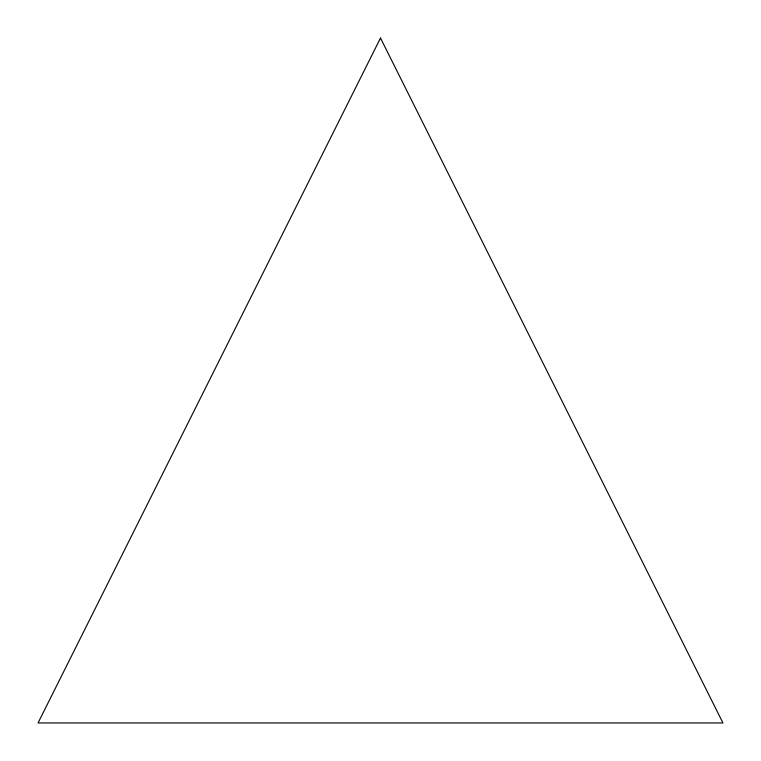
<?xml version="1.0" encoding="UTF-8"?>
<svg xmlns="http://www.w3.org/2000/svg" width="761" height="761" viewBox="0 0 761 761"><rect width="100%" height="100%" fill="white"/><g stroke="black" fill="none" stroke-linecap="round" stroke-linejoin="round"><path stroke-width="1.14" d="M380.5 38.05L38.05 722.95L722.95 722.95L380.5 38.05"/></g></svg>
